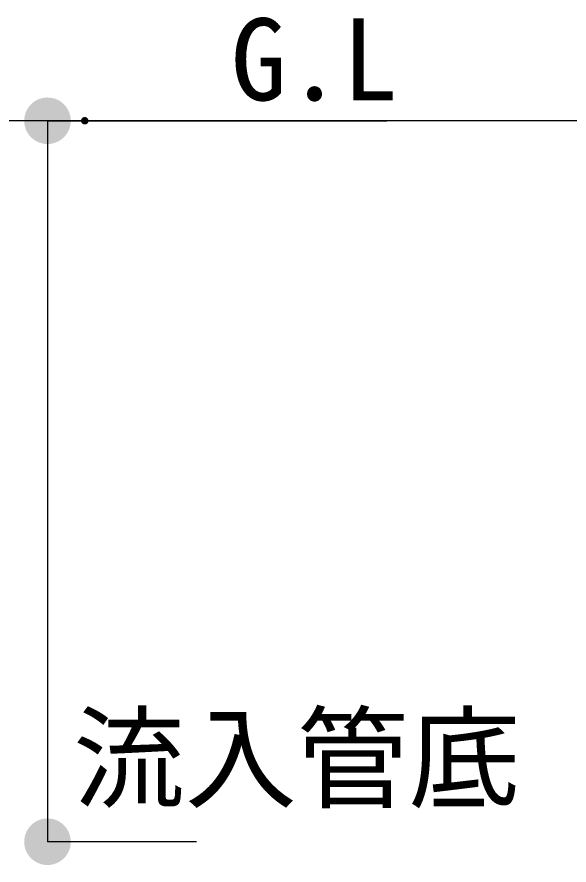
# Model space of a CAD drawing. Units: millimetres, scale not verified. Extents: x -22761 to 8910, y -6308 to 6308.
# Drawn here: x -6665 to -6220, y -2314 to -1632 of the extents above; entities that cross this region are included whole.
import ezdxf
from ezdxf.enums import TextEntityAlignment as Align

# ---------------------------------------------------------------- set-up
doc = ezdxf.new("R2010")
doc.units = ezdxf.units.MM
doc.header["$LTSCALE"] = 30
for name, color, linetype, lineweight in [('0-2_空気管', 3, 'Continuous', 25), ('0-3_機器', 3, 'Continuous', 25), ('0-4_製作', 5, 'Continuous', 25), ('0-F_00クル-フ-6寸法', 132, 'Continuous', 25)]:
    doc.layers.add(name, color=color, linetype=linetype, lineweight=lineweight)
doc.styles.add('ＭＳ ゴシック', font='')
doc.styles.get('ＭＳ ゴシック').set_extended_font_data('MS Gothic')

msp = doc.modelspace()

# ---------------------------------------------------------------- linework, layer by layer
at = {"layer": '0-3_機器', "color": 2}
msp.add_line((-2826.44, -1715.51), (-7002.73, -1715.51), dxfattribs=at)
at = {"layer": '0-4_製作', "color": 2}
msp.add_line((-6640.01, -1715.51), (-6367.03, -1715.51), dxfattribs=at)
at = {"layer": '0-4_製作'}
for points in [[(-6611.46, -1712.88), (-6610.01, -1715.51), (-6611.77, -1713.08)], [(-6611.12, -1712.72), (-6610.01, -1715.51), (-6611.46, -1712.88)], [(-6610.76, -1712.61), (-6610.01, -1715.51), (-6611.12, -1712.72)], [(-6610.76, -1712.61), (-6610.01, -1712.51), (-6610.01, -1715.51)], [(-6610.39, -1712.54), (-6610.01, -1712.51), (-6610.76, -1712.61)], [(-6610.01, -1712.51), (-6607.01, -1715.51), (-6610.01, -1715.51)], [(-6609.82, -1712.52), (-6607.01, -1715.51), (-6610.01, -1712.51)], [(-6609.45, -1712.56), (-6607.01, -1715.51), (-6609.82, -1712.52)], [(-6609.08, -1712.66), (-6607.01, -1715.51), (-6609.45, -1712.56)], [(-6608.73, -1712.8), (-6607.01, -1715.51), (-6609.08, -1712.66)], [(-6608.4, -1712.98), (-6607.01, -1715.51), (-6608.73, -1712.8)], [(-6608.1, -1713.2), (-6607.01, -1715.51), (-6608.4, -1712.98)], [(-6612.96, -1714.95), (-6610.01, -1715.51), (-6613.01, -1715.32)], [(-6613.01, -1715.32), (-6610.01, -1715.51), (-6613.01, -1715.51)], [(-6613.01, -1715.51), (-6612.64, -1716.96), (-6612.99, -1715.89)], [(-6613.01, -1715.51), (-6612.44, -1717.27), (-6612.64, -1716.96)], [(-6610.01, -1715.51), (-6612.44, -1717.27), (-6613.01, -1715.51)], [(-6612.99, -1715.89), (-6612.8, -1716.62), (-6612.92, -1716.26)], [(-6612.99, -1715.89), (-6612.64, -1716.96), (-6612.8, -1716.62)], [(-6612.86, -1714.58), (-6610.01, -1715.51), (-6612.96, -1714.95)], [(-6612.73, -1714.23), (-6610.01, -1715.51), (-6612.86, -1714.58)], [(-6612.54, -1713.9), (-6610.01, -1715.51), (-6612.73, -1714.23)], [(-6612.32, -1713.6), (-6610.01, -1715.51), (-6612.54, -1713.9)], [(-6610.01, -1715.51), (-6612.2, -1717.57), (-6612.44, -1717.27)], [(-6612.07, -1713.32), (-6610.01, -1715.51), (-6612.32, -1713.6)], [(-6610.01, -1715.51), (-6611.92, -1717.82), (-6612.2, -1717.57)], [(-6611.77, -1713.08), (-6610.01, -1715.51), (-6612.07, -1713.32)], [(-6610.01, -1715.51), (-6611.62, -1718.04), (-6611.92, -1717.82)], [(-6610.01, -1715.51), (-6611.29, -1718.23), (-6611.62, -1718.04)], [(-6610.01, -1715.51), (-6610.94, -1718.36), (-6611.29, -1718.23)], [(-6610.01, -1715.51), (-6610.57, -1718.46), (-6610.94, -1718.36)], [(-6610.01, -1715.51), (-6610.2, -1718.51), (-6610.57, -1718.46)], [(-6610.01, -1715.51), (-6610.01, -1718.51), (-6610.2, -1718.51)], [(-6610.01, -1715.51), (-6609.64, -1718.49), (-6610.01, -1718.51)], [(-6610.01, -1715.51), (-6609.27, -1718.42), (-6609.64, -1718.49)], [(-6610.01, -1715.51), (-6608.91, -1718.3), (-6609.27, -1718.42)], [(-6607.01, -1715.51), (-6608.91, -1718.3), (-6610.01, -1715.51)], [(-6607.01, -1715.51), (-6608.57, -1718.14), (-6608.91, -1718.3)], [(-6607.01, -1715.51), (-6608.25, -1717.94), (-6608.57, -1718.14)], [(-6607.01, -1715.51), (-6607.96, -1717.7), (-6608.25, -1717.94)], [(-6607.82, -1713.46), (-6607.01, -1715.51), (-6608.1, -1713.2)], [(-6607.01, -1715.51), (-6607.7, -1717.42), (-6607.96, -1717.7)], [(-6607.58, -1713.75), (-6607.01, -1715.51), (-6607.82, -1713.46)], [(-6607.01, -1715.51), (-6607.48, -1717.12), (-6607.7, -1717.42)], [(-6607.38, -1714.07), (-6607.01, -1715.51), (-6607.58, -1713.75)], [(-6607.01, -1715.51), (-6607.3, -1716.79), (-6607.48, -1717.12)], [(-6607.38, -1714.07), (-6607.04, -1715.14), (-6607.01, -1715.51)], [(-6607.22, -1714.41), (-6607.04, -1715.14), (-6607.38, -1714.07)], [(-6607.01, -1715.51), (-6607.16, -1716.44), (-6607.3, -1716.79)], [(-6607.22, -1714.41), (-6607.11, -1714.77), (-6607.04, -1715.14)], [(-6607.01, -1715.51), (-6607.06, -1716.07), (-6607.16, -1716.44)], [(-6607.01, -1715.51), (-6607.02, -1715.7), (-6607.06, -1716.07)]]:
    msp.add_solid(points, dxfattribs=at)
at = {"layer": '0-F_00クル-フ-6寸法', "color": 4}
for p, q in [((-6520.01, -1715.51), (-6640.01, -1715.51)), ((-6640.01, -1715.51), (-6640.01, -2295.71)), ((-6520.01, -2295.71), (-6640.01, -2295.71))]:
    msp.add_line(p, q, dxfattribs=at)
at = {"layer": '0-F_00クル-フ-6寸法'}
for points in [[(-6640.01, -1715.51), (-6651.03, -1700.34), (-6649.04, -1699.08)], [(-6640.01, -1715.51), (-6649.04, -1699.08), (-6646.91, -1698.08)], [(-6640.01, -1715.51), (-6646.91, -1698.08), (-6644.67, -1697.35)], [(-6640.01, -1715.51), (-6644.67, -1697.35), (-6642.36, -1696.91)], [(-6640.01, -1715.51), (-6642.36, -1696.91), (-6640.01, -1696.76)], [(-6640.01, -1715.51), (-6640.01, -1696.76), (-6637.66, -1696.91)], [(-6640.01, -1715.51), (-6637.66, -1696.91), (-6635.35, -1697.35)], [(-6640.01, -1715.51), (-6635.35, -1697.35), (-6633.11, -1698.08)], [(-6640.01, -1715.51), (-6633.11, -1698.08), (-6630.98, -1699.08)], [(-6640.01, -1715.51), (-6630.98, -1699.08), (-6628.99, -1700.34)], [(-6640.01, -1715.51), (-6656.98, -1707.53), (-6655.84, -1705.46)], [(-6640.01, -1715.51), (-6655.84, -1705.46), (-6654.46, -1703.56)], [(-6640.01, -1715.51), (-6654.46, -1703.56), (-6652.85, -1701.84)], [(-6640.01, -1715.51), (-6652.85, -1701.84), (-6651.03, -1700.34)], [(-6640.01, -1715.51), (-6628.99, -1700.34), (-6627.18, -1701.84)], [(-6640.01, -1715.51), (-6627.18, -1701.84), (-6625.56, -1703.56)], [(-6640.01, -1715.51), (-6625.56, -1703.56), (-6624.18, -1705.46)], [(-6640.01, -1715.51), (-6624.18, -1705.46), (-6623.05, -1707.53)], [(-6640.01, -1715.51), (-6658.72, -1714.33), (-6658.43, -1712)], [(-6640.01, -1715.51), (-6658.43, -1712), (-6657.84, -1709.72)], [(-6640.01, -1715.51), (-6657.84, -1709.72), (-6656.98, -1707.53)], [(-6640.01, -1715.51), (-6623.05, -1707.53), (-6622.18, -1709.72)], [(-6640.01, -1715.51), (-6622.18, -1709.72), (-6621.59, -1712)], [(-6640.01, -1715.51), (-6621.59, -1712), (-6621.3, -1714.33)], [(-6640.01, -1715.51), (-6658.72, -1716.69), (-6658.72, -1714.33)], [(-6640.01, -1715.51), (-6658.43, -1719.02), (-6658.72, -1716.69)], [(-6640.01, -1715.51), (-6657.84, -1721.31), (-6658.43, -1719.02)], [(-6640.01, -1715.51), (-6656.98, -1723.49), (-6657.84, -1721.31)], [(-6640.01, -1715.51), (-6655.84, -1725.56), (-6656.98, -1723.49)], [(-6640.01, -1715.51), (-6654.46, -1727.46), (-6655.84, -1725.56)], [(-6640.01, -1715.51), (-6652.85, -1729.18), (-6654.46, -1727.46)], [(-6640.01, -1715.51), (-6651.03, -1730.68), (-6652.85, -1729.18)], [(-6640.01, -1715.51), (-6649.04, -1731.94), (-6651.03, -1730.68)], [(-6640.01, -1715.51), (-6646.91, -1732.94), (-6649.04, -1731.94)], [(-6640.01, -1715.51), (-6644.67, -1733.67), (-6646.91, -1732.94)], [(-6640.01, -1715.51), (-6642.36, -1734.11), (-6644.67, -1733.67)], [(-6640.01, -1715.51), (-6640.01, -1734.26), (-6642.36, -1734.11)], [(-6640.01, -1715.51), (-6621.3, -1714.33), (-6621.3, -1716.69)], [(-6640.01, -1715.51), (-6637.66, -1734.11), (-6640.01, -1734.26)], [(-6640.01, -1715.51), (-6635.35, -1733.67), (-6637.66, -1734.11)], [(-6640.01, -1715.51), (-6633.11, -1732.94), (-6635.35, -1733.67)], [(-6640.01, -1715.51), (-6630.98, -1731.94), (-6633.11, -1732.94)], [(-6640.01, -1715.51), (-6628.99, -1730.68), (-6630.98, -1731.94)], [(-6640.01, -1715.51), (-6627.18, -1729.18), (-6628.99, -1730.68)], [(-6640.01, -1715.51), (-6625.56, -1727.46), (-6627.18, -1729.18)], [(-6640.01, -1715.51), (-6624.18, -1725.56), (-6625.56, -1727.46)], [(-6640.01, -1715.51), (-6623.05, -1723.49), (-6624.18, -1725.56)], [(-6640.01, -1715.51), (-6622.18, -1721.31), (-6623.05, -1723.49)], [(-6640.01, -1715.51), (-6621.59, -1719.02), (-6622.18, -1721.31)], [(-6640.01, -1715.51), (-6621.3, -1716.69), (-6621.59, -1719.02)], [(-6640.01, -2295.71), (-6651.03, -2280.54), (-6649.04, -2279.28)], [(-6640.01, -2295.71), (-6649.04, -2279.28), (-6646.91, -2278.28)], [(-6640.01, -2295.71), (-6646.91, -2278.28), (-6644.67, -2277.55)], [(-6640.01, -2295.71), (-6644.67, -2277.55), (-6642.36, -2277.11)], [(-6640.01, -2295.71), (-6642.36, -2277.11), (-6640.01, -2276.96)], [(-6640.01, -2295.71), (-6640.01, -2276.96), (-6637.66, -2277.11)], [(-6640.01, -2295.71), (-6637.66, -2277.11), (-6635.35, -2277.55)], [(-6640.01, -2295.71), (-6635.35, -2277.55), (-6633.11, -2278.28)], [(-6640.01, -2295.71), (-6633.11, -2278.28), (-6630.98, -2279.28)], [(-6640.01, -2295.71), (-6630.98, -2279.28), (-6628.99, -2280.54)], [(-6640.01, -2295.71), (-6656.98, -2287.73), (-6655.84, -2285.66)], [(-6640.01, -2295.71), (-6655.84, -2285.66), (-6654.46, -2283.76)], [(-6640.01, -2295.71), (-6654.46, -2283.76), (-6652.85, -2282.04)], [(-6640.01, -2295.71), (-6652.85, -2282.04), (-6651.03, -2280.54)], [(-6640.01, -2295.71), (-6628.99, -2280.54), (-6627.18, -2282.04)], [(-6640.01, -2295.71), (-6627.18, -2282.04), (-6625.56, -2283.76)], [(-6640.01, -2295.71), (-6625.56, -2283.76), (-6624.18, -2285.66)], [(-6640.01, -2295.71), (-6624.18, -2285.66), (-6623.05, -2287.73)], [(-6640.01, -2295.71), (-6658.72, -2294.53), (-6658.43, -2292.2)], [(-6640.01, -2295.71), (-6658.43, -2292.2), (-6657.84, -2289.92)], [(-6640.01, -2295.71), (-6657.84, -2289.92), (-6656.98, -2287.73)], [(-6640.01, -2295.71), (-6623.05, -2287.73), (-6622.18, -2289.92)], [(-6640.01, -2295.71), (-6622.18, -2289.92), (-6621.59, -2292.2)], [(-6640.01, -2295.71), (-6621.59, -2292.2), (-6621.3, -2294.53)], [(-6640.01, -2295.71), (-6658.72, -2296.89), (-6658.72, -2294.53)], [(-6640.01, -2295.71), (-6658.43, -2299.23), (-6658.72, -2296.89)], [(-6640.01, -2295.71), (-6657.84, -2301.51), (-6658.43, -2299.23)], [(-6640.01, -2295.71), (-6656.98, -2303.7), (-6657.84, -2301.51)], [(-6640.01, -2295.71), (-6655.84, -2305.76), (-6656.98, -2303.7)], [(-6640.01, -2295.71), (-6654.46, -2307.66), (-6655.84, -2305.76)], [(-6640.01, -2295.71), (-6652.85, -2309.38), (-6654.46, -2307.66)], [(-6640.01, -2295.71), (-6651.03, -2310.88), (-6652.85, -2309.38)], [(-6640.01, -2295.71), (-6649.04, -2312.14), (-6651.03, -2310.88)], [(-6640.01, -2295.71), (-6646.91, -2313.15), (-6649.04, -2312.14)], [(-6640.01, -2295.71), (-6644.67, -2313.87), (-6646.91, -2313.15)], [(-6640.01, -2295.71), (-6642.36, -2314.31), (-6644.67, -2313.87)], [(-6640.01, -2295.71), (-6640.01, -2314.46), (-6642.36, -2314.31)], [(-6640.01, -2295.71), (-6621.3, -2294.53), (-6621.3, -2296.89)], [(-6640.01, -2295.71), (-6637.66, -2314.31), (-6640.01, -2314.46)], [(-6640.01, -2295.71), (-6635.35, -2313.87), (-6637.66, -2314.31)], [(-6640.01, -2295.71), (-6633.11, -2313.15), (-6635.35, -2313.87)], [(-6640.01, -2295.71), (-6630.98, -2312.14), (-6633.11, -2313.15)], [(-6640.01, -2295.71), (-6628.99, -2310.88), (-6630.98, -2312.14)], [(-6640.01, -2295.71), (-6627.18, -2309.38), (-6628.99, -2310.88)], [(-6640.01, -2295.71), (-6625.56, -2307.66), (-6627.18, -2309.38)], [(-6640.01, -2295.71), (-6624.18, -2305.76), (-6625.56, -2307.66)], [(-6640.01, -2295.71), (-6623.05, -2303.7), (-6624.18, -2305.76)], [(-6640.01, -2295.71), (-6622.18, -2301.51), (-6623.05, -2303.7)], [(-6640.01, -2295.71), (-6621.59, -2299.23), (-6622.18, -2301.51)], [(-6640.01, -2295.71), (-6621.3, -2296.89), (-6621.59, -2299.23)]]:
    msp.add_solid(points, dxfattribs=at)

# ---------------------------------------------------------------- texts
at = {"layer": '0-2_空気管', "color": 4, "style": 'ＭＳ ゴシック'}
for s, p in [('G.L', (-6492.44, -1718.83)), ('流入管底', (-6619.42, -2281.25))]:
    msp.add_text(s, height=65.98, dxfattribs=at).set_placement(p, align=Align.BOTTOM_LEFT)

doc.saveas('drawing.dxf')
